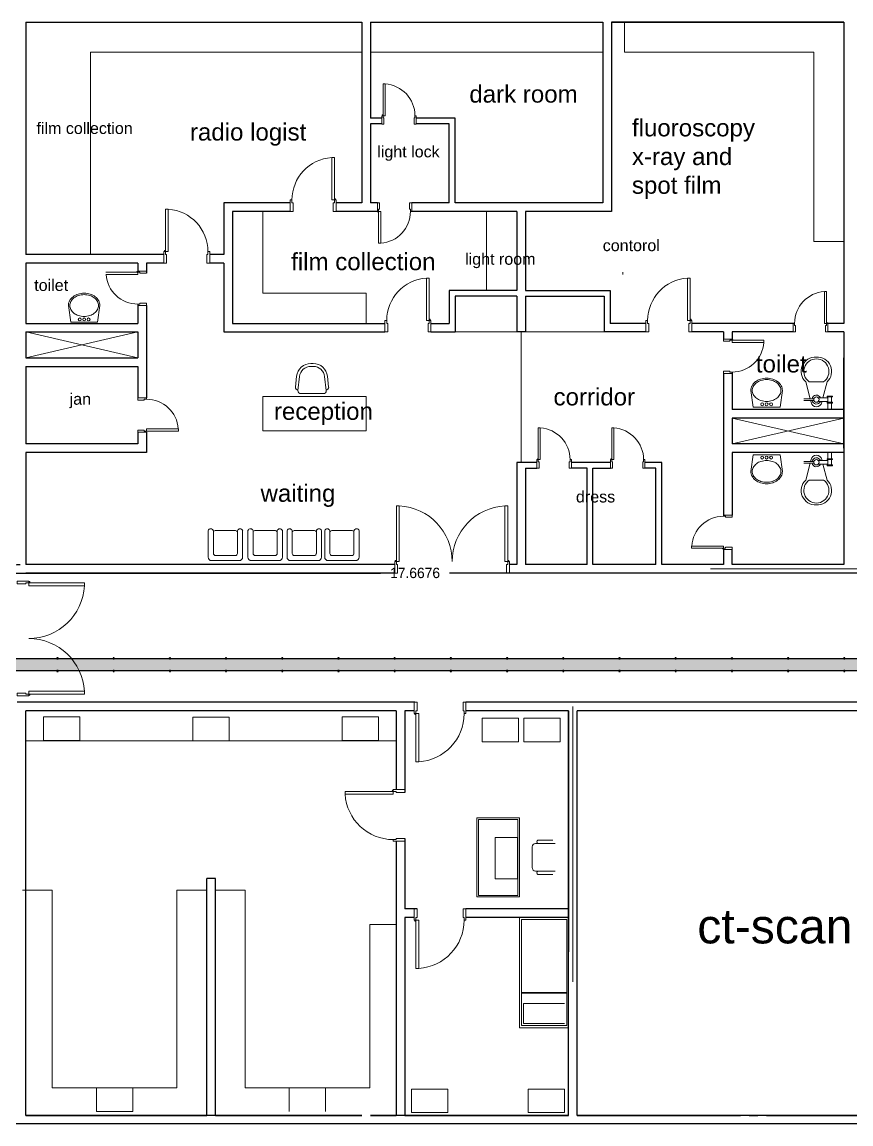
# Model space of a CAD drawing. Extents: x -3700 to 3801, y 313 to 399.
# Drawn here: x 65.41 to 79.85, y 348.52 to 367.73 of the extents above; entities that cross this region are included whole.
import ezdxf
from ezdxf import colors
from ezdxf.entities.mleader import LeaderData, LeaderLine
from ezdxf.math import Vec2, Vec3

# ---------------------------------------------------------------- set-up
doc = ezdxf.new("R2010")
doc.units = 0
doc.header["$LTSCALE"] = 0.15
doc.layers.get('Defpoints').update_dxf_attribs({"color": 252})
for name, color, linetype in [('0 ARCH', 252, 'Continuous'), ('0 sockets', 252, 'Continuous'), ('0 sound', 252, 'Continuous'), ('0 WIRINF', 2, 'Continuous'), ('CIRCUIT_PRO_LAYER', 7, 'Continuous'), ('CPTOOLS-TRAY', 1, 'Continuous'), ('d1', 252, 'Continuous'), ('sarray', 7, 'Continuous')]:
    doc.layers.add(name, color=color, linetype=linetype)
for name, color, linetype, lineweight in [('anal', 252, 'Continuous', 20), ('DOOR', 252, 'Continuous', 20), ('FIXT', 252, 'Continuous', 9), ('FUR', 252, 'Continuous', 9), ('wall', 252, 'Continuous', 30), ('WC', 252, 'Continuous', 9)]:
    doc.layers.add(name, color=color, linetype=linetype, lineweight=lineweight)
doc.dimstyles.get("Standard").update_dxf_attribs({"dimtxt": 0.18, "dimasz": 0.18, "dimexe": 0.18, "dimexo": 0.0625, "dimgap": 0.09, "dimtad": 0, "dimtih": 1, "dimtoh": 1, "dimdec": 4, "dimzin": 0, "dimdsep": 46, "dimtxsty": 'Standard', "dimcen": 0.09, "dimadec": 0, "dimazin": 0, "dimtfac": 1, "dimtdec": 4, "dimtofl": 0, "dimtmove": 0, "dimatfit": 3, "dimfxl": 1, "dimtolj": 1, "dimtzin": 0, "dimarcsym": 0})

# ---------------------------------------------------------------- blocks, each defined once
blk = doc.blocks.new('ARCH')
at = {"layer": '0 ARCH', "color": 252, "lineweight": 15}
for p, q in [((65.781, 355.617), (66.414, 355.617)), ((65.781, 355.205), (65.781, 355.617)), ((66.414, 355.617), (66.414, 355.205)), ((69.016, 355.613), (68.384, 355.613)), ((68.384, 355.613), (68.384, 355.2)), ((69.016, 355.2), (69.016, 355.613)), ((70.986, 355.617), (70.986, 355.205)), ((71.619, 355.617), (70.986, 355.617)), ((71.619, 355.205), (71.619, 355.617)), ((74.058, 355.598), (73.425, 355.598)), ((73.425, 355.598), (73.425, 355.185)), ((74.058, 355.185), (74.058, 355.598)), ((74.149, 355.598), (74.149, 355.185)), ((74.782, 355.598), (74.149, 355.598)), ((74.782, 355.185), (74.782, 355.598)), ((66.414, 355.205), (65.781, 355.205)), ((70.986, 355.205), (71.619, 355.205)), ((71.925, 355.2), (65.475, 355.2)), ((68.384, 355.2), (69.016, 355.2)), ((73.425, 355.185), (74.058, 355.185)), ((74.149, 355.185), (74.782, 355.185)), ((74.074, 353.86), (73.331, 353.86)), ((73.331, 353.86), (73.331, 352.48)), ((74.074, 352.48), (74.074, 353.86)), ((74.046, 353.828), (73.356, 353.828)), ((73.356, 353.828), (73.356, 352.506)), ((74.046, 352.506), (74.046, 353.828)), ((74.035, 353.519), (73.65, 353.519)), ((73.65, 353.519), (73.65, 352.796)), ((74.035, 352.796), (74.035, 353.519)), ((74.293, 353.351), (74.293, 352.991)), ((74.293, 353.351), (74.293, 352.991)), ((74.492, 353.411), (74.353, 353.411)), ((74.492, 353.411), (74.353, 353.411)), ((74.396, 353.471), (74.492, 353.471)), ((74.396, 353.471), (74.492, 353.471)), ((74.492, 353.471), (74.651, 353.471)), ((74.492, 353.471), (74.651, 353.471)), ((74.693, 353.411), (74.492, 353.411)), ((74.693, 353.411), (74.492, 353.411)), ((74.353, 352.931), (74.492, 352.931)), ((74.353, 352.931), (74.492, 352.931)), ((74.492, 352.931), (74.693, 352.931)), ((74.492, 352.931), (74.693, 352.931)), ((73.65, 352.796), (74.035, 352.796)), ((74.396, 352.871), (74.492, 352.871)), ((74.492, 352.871), (74.651, 352.871)), ((74.492, 352.871), (74.651, 352.871)), ((65.415, 352.6), (65.934, 352.6)), ((65.934, 352.6), (65.934, 349.156)), ((68.625, 352.6), (68.106, 352.6)), ((68.106, 352.6), (68.106, 349.156)), ((68.775, 352.6), (69.294, 352.6)), ((69.294, 352.6), (69.294, 349.156)), ((73.331, 352.48), (74.074, 352.48)), ((73.356, 352.506), (74.046, 352.506)), ((71.925, 352), (71.466, 352)), ((71.466, 349.156), (71.466, 352)), ((74.924, 352.123), (74.074, 352.123)), ((74.074, 352.123), (74.074, 350.198)), ((74.896, 352.085), (74.107, 352.085)), ((74.107, 352.085), (74.107, 350.238)), ((74.896, 350.238), (74.896, 352.085)), ((74.924, 350.198), (74.924, 352.123)), ((74.107, 350.814), (74.896, 350.814)), ((74.896, 350.803), (74.107, 350.803)), ((74.857, 350.623), (74.14, 350.623)), ((74.14, 350.623), (74.14, 350.276)), ((74.107, 350.238), (74.896, 350.238)), ((74.14, 350.276), (74.857, 350.276)), ((74.074, 350.198), (74.924, 350.198)), ((68.106, 349.156), (65.934, 349.156)), ((66.704, 349.156), (66.704, 348.743)), ((67.337, 349.156), (66.704, 349.156)), ((67.337, 348.743), (67.337, 349.156)), ((69.294, 349.156), (71.466, 349.156)), ((70.063, 349.156), (70.063, 348.743)), ((70.696, 349.156), (70.063, 349.156)), ((70.696, 348.743), (70.696, 349.156)), ((72.822, 349.134), (72.189, 349.134)), ((72.189, 349.134), (72.189, 348.722)), ((72.822, 348.722), (72.822, 349.134)), ((74.222, 349.134), (74.222, 348.722)), ((74.855, 349.134), (74.222, 349.134)), ((74.855, 348.722), (74.855, 349.134)), ((66.704, 348.743), (67.337, 348.743)), ((72.189, 348.722), (72.822, 348.722)), ((74.222, 348.722), (74.855, 348.722))]:
    blk.add_line(p, q, dxfattribs=at)
for centre, radius, start, end in [((74.404, 353.441), 0.0312, 73.7398, 286.2602), ((74.404, 353.441), 0.0312, 73.7398, 286.2602), ((74.353, 353.351), 0.06, 90, 180), ((74.353, 353.351), 0.06, 90, 180), ((74.353, 352.991), 0.06, 180, 270), ((74.353, 352.991), 0.06, 180, 270), ((74.404, 352.901), 0.0312, 73.7398, 286.2602), ((74.404, 352.901), 0.0312, 73.7398, 286.2602)]:
    blk.add_arc(centre, radius, start, end, dxfattribs=at)
at = {"layer": 'anal'}
for p, q in [((75.9, 367.2), (75.9, 367.725)), ((66.6, 363.675), (66.6, 367.2)), ((66.6, 367.2), (71.325, 367.2)), ((71.475, 367.2), (75.525, 367.2)), ((75.9, 367.2), (79.2, 367.2)), ((79.2, 367.2), (79.2, 363.9)), ((73.5, 363.05), (73.5, 364.425)), ((79.2, 363.9), (79.725, 363.9)), ((65.475, 362.325), (67.425, 361.875)), ((67.425, 362.325), (65.475, 361.875)), ((74.1, 362.325), (74.1, 360.05)), ((69.6, 361.2), (71.4, 361.2)), ((69.6, 360.6), (69.6, 361.2)), ((71.4, 361.2), (71.4, 360.6)), ((77.775, 360.825), (79.725, 360.375)), ((79.725, 360.825), (77.775, 360.375)), ((71.4, 360.6), (69.6, 360.6)), ((77.4, 358.2), (82.2, 358.2)), ((82.2, 358.2), (77.4, 358.2)), ((75, 351), (75, 355.8)), ((75, 355.8), (75, 351)), ((75, 351), (75, 355.8)), ((75, 355.8), (75, 351))]:
    blk.add_line(p, q, dxfattribs=at)
at = {"layer": 'DOOR'}
for p, q in [((71.697, 366.648), (71.733, 366.648)), ((71.697, 366.093), (71.697, 366.648)), ((71.733, 366.648), (71.733, 366.093)), ((71.674, 366.093), (71.674, 365.943)), ((71.697, 366.093), (71.674, 366.093)), ((71.697, 366.056), (71.697, 366.093)), ((71.733, 366.093), (71.697, 366.093)), ((71.712, 366.056), (71.697, 366.056)), ((71.712, 365.943), (71.712, 366.056)), ((72.237, 366.056), (72.252, 366.056)), ((72.237, 365.943), (72.237, 366.056)), ((72.252, 366.056), (72.252, 366.093)), ((72.252, 366.093), (72.274, 366.093)), ((72.274, 366.093), (72.274, 365.943)), ((71.674, 365.943), (71.712, 365.943)), ((72.274, 365.943), (72.237, 365.943)), ((71.597, 364.575), (71.634, 364.575)), ((71.597, 364.425), (71.597, 364.575)), ((71.619, 364.425), (71.597, 364.425)), ((71.619, 364.463), (71.619, 364.425)), ((71.634, 364.463), (71.619, 364.463)), ((71.619, 364.425), (71.619, 363.87)), ((71.655, 364.425), (71.619, 364.425)), ((71.634, 364.575), (71.634, 364.463)), ((71.655, 363.87), (71.655, 364.425)), ((72.159, 364.575), (72.159, 364.463)), ((72.197, 364.575), (72.159, 364.575)), ((72.159, 364.463), (72.174, 364.463)), ((72.174, 364.463), (72.174, 364.425)), ((72.174, 364.425), (72.197, 364.425)), ((72.197, 364.425), (72.197, 364.575)), ((71.619, 363.87), (71.655, 363.87)), ((67.425, 363.364), (66.87, 363.364)), ((66.87, 363.328), (67.425, 363.328)), ((67.425, 363.364), (67.425, 363.386)), ((67.425, 363.386), (67.575, 363.386)), ((67.462, 363.364), (67.425, 363.364)), ((67.425, 363.328), (67.425, 363.364)), ((67.462, 363.349), (67.462, 363.364)), ((67.575, 363.349), (67.462, 363.349)), ((67.575, 363.386), (67.575, 363.349)), ((75.87, 363.364), (75.87, 363.328)), ((79.383, 363.03), (79.383, 362.475)), ((79.419, 363.03), (79.383, 363.03)), ((79.419, 362.475), (79.419, 363.03)), ((67.462, 362.809), (67.425, 362.809)), ((67.425, 362.809), (67.425, 362.786)), ((67.425, 362.786), (67.575, 362.786)), ((67.462, 362.824), (67.462, 362.809)), ((67.575, 362.824), (67.462, 362.824)), ((67.575, 362.786), (67.575, 362.824)), ((78.841, 362.475), (78.841, 362.325)), ((78.864, 362.475), (78.841, 362.475)), ((78.841, 362.325), (78.879, 362.325)), ((78.864, 362.437), (78.864, 362.475)), ((78.879, 362.437), (78.864, 362.437)), ((78.879, 362.325), (78.879, 362.437)), ((79.383, 362.475), (79.419, 362.475)), ((79.404, 362.437), (79.419, 362.437)), ((79.404, 362.325), (79.404, 362.437)), ((79.441, 362.325), (79.404, 362.325)), ((79.419, 362.437), (79.419, 362.475)), ((79.419, 362.475), (79.441, 362.475)), ((79.441, 362.475), (79.441, 362.325)), ((77.625, 362.202), (77.625, 362.165)), ((77.775, 362.202), (77.625, 362.202)), ((77.625, 362.165), (77.737, 362.165)), ((77.737, 362.18), (77.775, 362.18)), ((77.737, 362.165), (77.737, 362.18)), ((77.775, 362.18), (77.775, 362.202)), ((77.775, 362.143), (77.775, 362.18)), ((77.775, 362.18), (78.33, 362.18)), ((78.33, 362.143), (77.775, 362.143)), ((78.33, 362.18), (78.33, 362.143)), ((77.625, 361.64), (77.737, 361.64)), ((77.625, 361.602), (77.625, 361.64)), ((77.775, 361.602), (77.625, 361.602)), ((77.737, 361.64), (77.737, 361.625)), ((77.737, 361.625), (77.775, 361.625)), ((77.775, 361.625), (77.775, 361.602)), ((67.425, 361.176), (67.425, 361.139)), ((67.575, 361.176), (67.425, 361.176)), ((67.537, 361.154), (67.575, 361.154)), ((67.537, 361.139), (67.537, 361.154)), ((67.575, 361.154), (67.575, 361.176)), ((67.425, 361.139), (67.537, 361.139)), ((67.425, 360.576), (67.425, 360.614)), ((67.425, 360.614), (67.537, 360.614)), ((67.575, 360.576), (67.425, 360.576)), ((67.537, 360.614), (67.537, 360.599)), ((67.537, 360.599), (67.575, 360.599)), ((67.575, 360.635), (67.575, 360.599)), ((68.13, 360.635), (67.575, 360.635)), ((67.575, 360.599), (68.13, 360.599)), ((67.575, 360.599), (67.575, 360.591)), ((68.13, 360.599), (68.13, 360.635)), ((74.399, 360.655), (74.435, 360.655)), ((74.399, 360.1), (74.399, 360.655)), ((74.435, 360.655), (74.435, 360.1)), ((75.68, 360.655), (75.716, 360.655)), ((75.68, 360.1), (75.68, 360.655)), ((75.716, 360.655), (75.716, 360.1)), ((74.376, 360.1), (74.376, 359.95)), ((74.399, 360.1), (74.376, 360.1)), ((74.399, 360.062), (74.399, 360.1)), ((74.435, 360.1), (74.399, 360.1)), ((74.414, 360.062), (74.399, 360.062)), ((74.414, 359.95), (74.414, 360.062)), ((74.939, 360.062), (74.954, 360.062)), ((74.939, 359.95), (74.939, 360.062)), ((74.954, 360.062), (74.954, 360.1)), ((74.954, 360.1), (74.976, 360.1)), ((74.976, 360.1), (74.976, 359.95)), ((75.657, 360.1), (75.657, 359.95)), ((75.68, 360.1), (75.657, 360.1)), ((75.68, 360.062), (75.68, 360.1)), ((75.716, 360.1), (75.68, 360.1)), ((75.695, 360.062), (75.68, 360.062)), ((75.695, 359.95), (75.695, 360.062)), ((76.22, 360.062), (76.235, 360.062)), ((76.22, 359.95), (76.22, 360.062)), ((76.235, 360.062), (76.235, 360.1)), ((76.235, 360.1), (76.257, 360.1)), ((76.257, 360.1), (76.257, 359.95)), ((74.376, 359.95), (74.414, 359.95)), ((74.976, 359.95), (74.939, 359.95)), ((75.657, 359.95), (75.695, 359.95)), ((76.257, 359.95), (76.22, 359.95)), ((77.625, 359.135), (77.775, 359.135)), ((77.625, 359.113), (77.625, 359.135)), ((77.662, 359.113), (77.625, 359.113)), ((77.662, 359.098), (77.662, 359.113)), ((77.775, 359.098), (77.662, 359.098)), ((77.775, 359.135), (77.775, 359.098)), ((77.07, 358.594), (77.625, 358.594)), ((77.07, 358.558), (77.07, 358.594)), ((77.625, 358.558), (77.07, 358.558)), ((77.625, 358.594), (77.625, 358.558)), ((77.662, 358.558), (77.625, 358.558)), ((77.625, 358.558), (77.625, 358.535)), ((77.625, 358.535), (77.775, 358.535)), ((77.662, 358.573), (77.662, 358.558)), ((77.775, 358.573), (77.662, 358.573)), ((77.775, 358.535), (77.775, 358.573))]:
    blk.add_line(p, q, dxfattribs=at)
for points in [[(70.849, 364.625), (70.849, 365.365), (70.801, 365.365), (70.801, 364.625)], [(70.109, 364.625), (70.079, 364.625), (70.079, 364.425), (70.129, 364.425), (70.129, 364.575), (70.109, 364.575)], [(70.849, 364.625), (70.879, 364.625), (70.879, 364.425), (70.829, 364.425), (70.829, 364.575), (70.849, 364.575)], [(67.906, 363.725), (67.906, 364.465), (67.954, 364.465), (67.954, 363.725)], [(67.906, 363.725), (67.876, 363.725), (67.876, 363.525), (67.926, 363.525), (67.926, 363.675), (67.906, 363.675)], [(68.646, 363.725), (68.676, 363.725), (68.676, 363.525), (68.626, 363.525), (68.626, 363.675), (68.646, 363.675)], [(72.499, 362.525), (72.499, 363.265), (72.451, 363.265), (72.451, 362.525)], [(77.045, 362.525), (77.045, 363.265), (76.997, 363.265), (76.997, 362.525)], [(71.759, 362.525), (71.729, 362.525), (71.729, 362.325), (71.779, 362.325), (71.779, 362.475), (71.759, 362.475)], [(72.499, 362.525), (72.529, 362.525), (72.529, 362.325), (72.479, 362.325), (72.479, 362.475), (72.499, 362.475)], [(76.305, 362.525), (76.275, 362.525), (76.275, 362.325), (76.325, 362.325), (76.325, 362.475), (76.305, 362.475)], [(77.045, 362.525), (77.075, 362.525), (77.075, 362.325), (77.025, 362.325), (77.025, 362.475), (77.045, 362.475)], [(71.929, 358.325), (71.929, 359.295), (71.979, 359.295), (71.979, 358.325)], [(73.869, 358.325), (73.869, 359.295), (73.819, 359.295), (73.819, 358.325)], [(71.929, 358.325), (71.899, 358.325), (71.899, 358.125), (71.949, 358.125), (71.949, 358.275), (71.929, 358.275)], [(73.869, 358.325), (73.899, 358.325), (73.899, 358.125), (73.849, 358.125), (73.849, 358.275), (73.869, 358.275)], [(65.525, 357.954), (65.525, 357.984), (65.325, 357.984), (65.325, 357.934), (65.475, 357.934), (65.475, 357.954)], [(65.525, 357.954), (66.495, 357.954), (66.495, 357.904), (65.525, 357.904)], [(65.525, 356.014), (65.525, 355.984), (65.325, 355.984), (65.325, 356.034), (65.475, 356.034), (65.475, 356.014)], [(65.525, 356.014), (66.495, 356.014), (66.495, 356.064), (65.525, 356.064)], [(72.269, 355.675), (72.239, 355.675), (72.239, 355.875), (72.289, 355.875), (72.289, 355.725), (72.269, 355.725)], [(73.109, 355.675), (73.139, 355.675), (73.139, 355.875), (73.089, 355.875), (73.089, 355.725), (73.109, 355.725)], [(72.269, 355.675), (72.269, 354.835), (72.317, 354.835), (72.317, 355.675)], [(71.875, 354.32), (71.035, 354.32), (71.035, 354.272), (71.875, 354.272)], [(71.875, 354.32), (71.875, 354.35), (72.075, 354.35), (72.075, 354.3), (71.925, 354.3), (71.925, 354.32)], [(71.875, 353.48), (71.875, 353.45), (72.075, 353.45), (72.075, 353.5), (71.925, 353.5), (71.925, 353.48)], [(72.269, 352.075), (72.239, 352.075), (72.239, 352.275), (72.289, 352.275), (72.289, 352.125), (72.269, 352.125)], [(73.109, 352.075), (73.139, 352.075), (73.139, 352.275), (73.089, 352.275), (73.089, 352.125), (73.109, 352.125)], [(72.269, 352.075), (72.269, 351.235), (72.317, 351.235), (72.317, 352.075)]]:
    blk.add_lwpolyline(points, close=True, dxfattribs=at)
for centre in [(70.859, 364.635), (67.896, 363.735), (72.509, 362.535), (77.055, 362.535), (71.919, 358.335), (73.879, 358.335), (65.535, 357.964), (65.535, 356.004), (72.259, 355.665), (71.865, 354.33), (72.259, 352.065)]:
    blk.add_circle(centre, 0.01, dxfattribs=at)
for centre, radius, start, end in [((70.849, 364.625), 0.74, 93.7231, 180), ((67.906, 363.725), 0.74, 0, 86.2769), ((72.499, 362.525), 0.74, 93.7231, 180), ((77.045, 362.525), 0.74, 93.7231, 180), ((71.929, 358.325), 0.971, 0, 87.0492), ((73.871, 358.325), 0.971, 92.9508, 180), ((65.525, 357.954), 0.971, 270, 357.0492), ((65.525, 356.011), 0.971, 2.9508, 90), ((72.264, 355.678), 0.845, 273.6111, 359.7782), ((71.878, 354.325), 0.845, 183.6111, 269.7782), ((72.264, 352.078), 0.845, 273.6111, 359.7782)]:
    blk.add_arc(centre, radius, start, end, dxfattribs=at)
for centre, major_axis, start_param, end_param in [((71.697, 366.093), (0.392, 0.392), 5.497787, 7.003603), ((71.689, 366.101), (0.0053, 0.0053), 5.497787, 11.780972), ((77.782, 362.187), (0.0053, 0.0053), 3.926991, 10.210176), ((77.775, 362.18), (-0.392, 0.392), 2.356194, 3.86201), ((74.399, 360.1), (-0.392, 0.392), 3.926991, 5.432806), ((75.68, 360.1), (-0.392, 0.392), 3.926991, 5.432806), ((74.391, 360.107), (0.0053, 0.0053), 5.497787, 11.780972), ((75.672, 360.107), (0.0053, 0.0053), 5.497787, 11.780972), ((77.625, 358.558), (-0.392, 0.392), -0.785398, 0.720417), ((77.617, 358.55), (0.0053, 0.0053), 0.785398, 7.068583)]:
    blk.add_ellipse(centre, major_axis=major_axis, ratio=1, start_param=start_param, end_param=end_param, dxfattribs=at)
at = {"layer": 'DOOR', "extrusion": (0, 0, -1)}
for centre, major_axis, start_param, end_param in [((71.612, 364.418), (-0.0053, 0.0053), 2.356194490190417, 8.639379797370003), ((71.619, 364.425), (-0.392, 0.392), 2.356194, 3.86201), ((67.425, 363.364), (0.392, 0.392), 2.356194, 3.86201), ((67.417, 363.371), (-0.0053, 0.0053), 3.926991, 10.210176), ((79.419, 362.475), (-0.392, 0.392), 5.497787, 7.003603), ((79.426, 362.482), (-0.0053, 0.0053), 5.497787, 11.780972), ((67.575, 360.599), (0.392, 0.392), -0.785398, 0.720417), ((67.582, 360.591), (-0.0053, 0.0053), 5.497787, 7.068583)]:
    blk.add_ellipse(centre, major_axis=major_axis, ratio=1, start_param=start_param, end_param=end_param, dxfattribs=at)
at = {"layer": 'FIXT'}
for p, q in [((69.6, 363), (69.6, 364.425)), ((71.4, 363), (69.6, 363)), ((71.4, 362.475), (71.4, 363)), ((66.214, 362.785), (66.255, 362.494)), ((66.764, 362.785), (66.723, 362.494)), ((66.255, 362.494), (66.723, 362.494)), ((75.55, 362.325), (72.95, 362.325)), ((78.102, 361.305), (78.143, 361.014)), ((78.652, 361.305), (78.611, 361.014)), ((78.143, 361.014), (78.611, 361.014)), ((78.102, 359.895), (78.143, 360.186)), ((78.143, 360.186), (78.611, 360.186)), ((78.652, 359.895), (78.611, 360.186))]:
    blk.add_line(p, q, dxfattribs=at)
for centre in [(66.412, 362.544), (66.489, 362.544), (66.567, 362.544), (78.299, 361.064), (78.377, 361.064), (78.454, 361.064), (78.299, 360.136), (78.377, 360.136), (78.454, 360.136)]:
    blk.add_circle(centre, 0.025, dxfattribs=at)
for centre, radius, start, end in [((66.435, 362.758), 0.228, 127.2098, 151.387), ((66.435, 362.758), 0.203, 127.2098, 151.387), ((66.468, 362.714), 0.282, 107.4592, 127.2098), ((66.468, 362.714), 0.257, 107.4592, 127.2098), ((66.489, 362.647), 0.353, 90, 107.4592), ((66.489, 362.647), 0.328, 90, 107.4592), ((66.489, 362.647), 0.353, 72.5408, 90), ((66.489, 362.647), 0.328, 72.5408, 90), ((66.511, 362.714), 0.257, 52.7902, 72.5408), ((66.511, 362.714), 0.282, 52.7902, 72.5408), ((66.543, 362.758), 0.203, 28.613, 52.7902), ((66.543, 362.758), 0.228, 28.613, 52.7902), ((66.385, 362.785), 0.171, 151.387, 180), ((66.385, 362.785), 0.146, 151.387, 180), ((66.385, 362.785), 0.146, 180, 208.613), ((66.435, 362.812), 0.203, 208.613, 232.7902), ((66.543, 362.812), 0.203, 307.2098, 331.387), ((66.594, 362.785), 0.146, 0, 28.613), ((66.594, 362.785), 0.146, 331.387, 360), ((66.594, 362.785), 0.171, 0, 28.613), ((66.468, 362.855), 0.257, 232.7902, 252.5408), ((66.489, 362.923), 0.328, 252.5408, 270), ((66.489, 362.923), 0.328, 270, 287.4592), ((66.511, 362.855), 0.257, 287.4592, 307.2098), ((78.272, 361.305), 0.171, 151.387, 180), ((78.323, 361.278), 0.228, 127.2098, 151.387), ((78.272, 361.305), 0.146, 151.387, 180), ((78.323, 361.278), 0.203, 127.2098, 151.387), ((78.355, 361.234), 0.282, 107.4592, 127.2098), ((78.355, 361.234), 0.257, 107.4592, 127.2098), ((78.377, 361.167), 0.353, 90, 107.4592), ((78.377, 361.167), 0.328, 90, 107.4592), ((78.377, 361.167), 0.353, 72.5408, 90), ((78.377, 361.167), 0.328, 72.5408, 90), ((78.398, 361.234), 0.257, 52.7902, 72.5408), ((78.398, 361.234), 0.282, 52.7902, 72.5408), ((78.431, 361.278), 0.203, 28.613, 52.7902), ((78.431, 361.278), 0.228, 28.613, 52.7902), ((78.481, 361.305), 0.146, 0, 28.613), ((78.481, 361.305), 0.171, 0, 28.613), ((78.272, 361.305), 0.146, 180, 208.613), ((78.323, 361.332), 0.203, 208.613, 232.7902), ((78.355, 361.375), 0.257, 232.7902, 252.5408), ((78.398, 361.375), 0.257, 287.4592, 307.2098), ((78.431, 361.332), 0.203, 307.2098, 331.387), ((78.481, 361.305), 0.146, 331.387, 360), ((78.377, 361.443), 0.328, 252.5408, 270), ((78.377, 361.443), 0.328, 270, 287.4592), ((78.323, 359.868), 0.203, 127.2098, 151.387), ((78.355, 359.825), 0.257, 107.4592, 127.2098), ((78.377, 359.757), 0.328, 90, 107.4592), ((78.377, 359.757), 0.328, 72.5408, 90), ((78.398, 359.825), 0.257, 52.7902, 72.5408), ((78.431, 359.868), 0.203, 28.613, 52.7902), ((78.272, 359.895), 0.171, 180, 208.613), ((78.323, 359.922), 0.228, 208.613, 232.7902), ((78.272, 359.895), 0.146, 151.387, 180), ((78.272, 359.895), 0.146, 180, 208.613), ((78.323, 359.922), 0.203, 208.613, 232.7902), ((78.431, 359.922), 0.203, 307.2098, 331.387), ((78.431, 359.922), 0.228, 307.2098, 331.387), ((78.481, 359.895), 0.146, 0, 28.613), ((78.481, 359.895), 0.146, 331.387, 360), ((78.481, 359.895), 0.171, 331.387, 360), ((78.355, 359.966), 0.282, 232.7902, 252.5408), ((78.355, 359.966), 0.257, 232.7902, 252.5408), ((78.377, 360.033), 0.353, 252.5408, 270), ((78.377, 360.033), 0.328, 252.5408, 270), ((78.377, 360.033), 0.328, 270, 287.4592), ((78.377, 360.033), 0.353, 270, 287.4592), ((78.398, 359.966), 0.257, 287.4592, 307.2098), ((78.398, 359.966), 0.282, 287.4592, 307.2098)]:
    blk.add_arc(centre, radius, start, end, dxfattribs=at)
at = {"layer": 'FUR'}
for p, q in [((70.439, 361.775), (70.48, 361.775)), ((70.17, 361.365), (70.19, 361.552)), ((70.214, 361.304), (70.24, 361.546)), ((70.439, 361.725), (70.48, 361.725)), ((70.705, 361.304), (70.678, 361.546)), ((70.748, 361.365), (70.728, 361.552)), ((70.655, 361.25), (70.264, 361.25)), ((68.65, 358.865), (68.65, 358.4)), ((68.74, 358.863), (68.74, 358.467)), ((69.115, 358.865), (68.785, 358.865)), ((69.16, 358.467), (69.16, 358.863)), ((69.25, 358.4), (69.25, 358.865)), ((69.342, 358.865), (69.342, 358.4)), ((69.432, 358.863), (69.432, 358.467)), ((69.807, 358.865), (69.477, 358.865)), ((69.852, 358.467), (69.852, 358.863)), ((69.942, 358.4), (69.942, 358.865)), ((70.024, 358.865), (70.024, 358.4)), ((70.114, 358.863), (70.114, 358.467)), ((70.489, 358.865), (70.159, 358.865)), ((70.534, 358.467), (70.534, 358.863)), ((70.624, 358.4), (70.624, 358.865)), ((70.679, 358.865), (70.679, 358.4)), ((70.769, 358.863), (70.769, 358.467)), ((71.144, 358.865), (70.814, 358.865)), ((71.189, 358.467), (71.189, 358.863)), ((71.279, 358.4), (71.279, 358.865)), ((68.71, 358.34), (69.19, 358.34)), ((68.778, 358.43), (69.123, 358.43)), ((69.402, 358.34), (69.882, 358.34)), ((69.47, 358.43), (69.815, 358.43)), ((70.084, 358.34), (70.564, 358.34)), ((70.151, 358.43), (70.496, 358.43)), ((70.739, 358.34), (71.219, 358.34)), ((70.807, 358.43), (71.152, 358.43))]:
    blk.add_line(p, q, dxfattribs=at)
for centre, radius, start, end in [((70.439, 361.525), 0.25, 90, 173.857), ((70.48, 361.525), 0.25, 6.143, 90), ((70.439, 361.525), 0.2, 90, 173.857), ((70.48, 361.525), 0.2, 6.143, 90), ((70.22, 361.36), 0.05, 173.857, 270), ((70.699, 361.36), 0.05, 270, 6.143), ((70.264, 361.3), 0.05, 175.0303, 270), ((70.655, 361.3), 0.05, 270, 4.9697)]:
    blk.add_arc(centre, radius, start, end, dxfattribs=at)
for centre, major_axis, start_param, end_param in [((68.695, 358.847), (-0.0339, 0.0339), 4.256093, 6.69338), ((68.785, 358.805), (-0.0424, 0.0424), -0.785398, 0.062664), ((69.115, 358.805), (0.0424, 0.0424), 6.220521, 7.068583), ((69.206, 358.847), (0.0339, 0.0339), 5.87299, 8.310278), ((69.387, 358.847), (-0.0339, 0.0339), 4.256093, 6.69338), ((69.477, 358.805), (-0.0424, 0.0424), -0.785398, 0.062664), ((69.807, 358.805), (0.0424, 0.0424), 6.220521, 7.068583), ((69.897, 358.847), (0.0339, 0.0339), 5.87299, 8.310278), ((70.068, 358.847), (-0.0339, 0.0339), 4.256093, 6.69338), ((70.159, 358.805), (-0.0424, 0.0424), -0.785398, 0.062664), ((70.489, 358.805), (0.0424, 0.0424), 6.220521, 7.068583), ((70.579, 358.847), (0.0339, 0.0339), 5.87299, 8.310278), ((70.724, 358.847), (-0.0339, 0.0339), 4.256093, 6.69338), ((70.814, 358.805), (-0.0424, 0.0424), -0.785398, 0.062664), ((71.144, 358.805), (0.0424, 0.0424), 6.220521, 7.068583), ((71.235, 358.847), (0.0339, 0.0339), 5.87299, 8.310278), ((68.778, 358.467), (0.0265, 0.0265), 2.356194, 3.926991), ((69.123, 358.467), (-0.0265, 0.0265), 2.356194, 3.926991), ((69.47, 358.467), (0.0265, 0.0265), 2.356194, 3.926991), ((69.815, 358.467), (-0.0265, 0.0265), 2.356194, 3.926991), ((70.151, 358.467), (0.0265, 0.0265), 2.356194, 3.926991), ((70.496, 358.467), (-0.0265, 0.0265), 2.356194, 3.926991), ((70.807, 358.467), (0.0265, 0.0265), 2.356194, 3.926991), ((71.152, 358.467), (-0.0265, 0.0265), 2.356194, 3.926991), ((68.71, 358.4), (0.0424, 0.0424), 2.356194, 3.926991), ((69.19, 358.4), (-0.0424, 0.0424), 2.356194, 3.926991), ((69.402, 358.4), (0.0424, 0.0424), 2.356194, 3.926991), ((69.882, 358.4), (-0.0424, 0.0424), 2.356194, 3.926991), ((70.084, 358.4), (0.0424, 0.0424), 2.356194, 3.926991), ((70.564, 358.4), (-0.0424, 0.0424), 2.356194, 3.926991), ((70.739, 358.4), (0.0424, 0.0424), 2.356194, 3.926991), ((71.219, 358.4), (-0.0424, 0.0424), 2.356194, 3.926991)]:
    blk.add_ellipse(centre, major_axis=major_axis, ratio=1, start_param=start_param, end_param=end_param, dxfattribs=at)
at = {"layer": 'wall'}
for p, q in [((65.475, 367.725), (71.325, 367.725)), ((65.475, 367.725), (65.475, 363.675)), ((71.325, 367.725), (71.325, 364.575)), ((71.475, 367.725), (75.525, 367.725)), ((71.475, 367.725), (71.475, 366.05)), ((75.525, 367.725), (75.525, 364.575)), ((77.925, 367.725), (75.675, 367.725)), ((75.675, 367.725), (79.725, 367.725)), ((75.675, 367.725), (75.675, 364.425)), ((79.725, 367.725), (77.925, 367.725)), ((79.725, 367.725), (79.725, 362.475)), ((71.674, 366.05), (71.475, 366.05)), ((72.95, 366.05), (72.274, 366.05)), ((72.95, 364.575), (72.95, 366.05)), ((71.475, 365.95), (71.475, 364.575)), ((71.674, 365.95), (71.475, 365.95)), ((72.85, 365.95), (72.274, 365.95)), ((72.85, 364.575), (72.85, 365.95)), ((68.925, 364.575), (68.925, 363.675)), ((70.079, 364.575), (68.925, 364.575)), ((69.075, 364.425), (69.075, 362.475)), ((70.079, 364.425), (69.075, 364.425)), ((71.325, 364.575), (70.879, 364.575)), ((71.4, 364.425), (70.879, 364.425)), ((71.61, 364.425), (71.4, 364.425)), ((71.597, 364.575), (71.475, 364.575)), ((74.025, 364.425), (72.174, 364.425)), ((72.85, 364.575), (72.197, 364.575)), ((75.525, 364.575), (72.95, 364.575)), ((74.025, 364.425), (74.025, 363.05)), ((75.675, 364.425), (74.175, 364.425)), ((74.175, 364.425), (74.175, 363.05)), ((67.876, 363.675), (65.475, 363.675)), ((68.925, 363.675), (68.676, 363.675)), ((67.425, 363.525), (65.475, 363.525)), ((65.475, 363.525), (65.475, 362.475)), ((67.425, 363.525), (67.425, 363.371)), ((67.876, 363.525), (67.575, 363.525)), ((67.575, 363.525), (67.575, 363.349)), ((68.925, 363.525), (68.676, 363.525)), ((68.925, 363.525), (68.925, 362.325)), ((72.85, 363.05), (72.85, 362.475)), ((74.025, 363.05), (72.85, 363.05)), ((72.95, 362.95), (72.95, 362.325)), ((74.025, 362.95), (72.95, 362.95)), ((74.025, 362.95), (74.025, 362.325)), ((74.175, 363.05), (75.65, 363.05)), ((74.175, 362.95), (75.55, 362.95)), ((74.175, 362.95), (74.175, 362.325)), ((75.55, 362.95), (75.55, 362.325)), ((75.65, 363.05), (75.65, 362.475)), ((67.425, 362.809), (67.425, 362.475)), ((67.575, 362.786), (67.575, 361.176)), ((65.475, 362.475), (67.425, 362.475)), ((65.475, 362.325), (67.425, 362.325)), ((65.475, 362.325), (65.475, 361.875)), ((67.425, 362.325), (67.425, 361.875)), ((68.925, 362.325), (71.729, 362.325)), ((69.075, 362.475), (71.729, 362.475)), ((72.529, 362.475), (72.85, 362.475)), ((72.529, 362.325), (72.95, 362.325)), ((74.175, 362.325), (74.025, 362.325)), ((76.275, 362.325), (75.55, 362.325)), ((76.275, 362.475), (75.65, 362.475)), ((78.863, 362.475), (77.075, 362.475)), ((77.625, 362.325), (77.075, 362.325)), ((77.625, 362.325), (77.625, 362.202)), ((78.841, 362.325), (77.775, 362.325)), ((77.775, 362.325), (77.775, 362.187)), ((79.725, 362.475), (79.425, 362.475)), ((79.725, 362.325), (79.441, 362.325)), ((79.725, 362.325), (79.725, 358.275)), ((65.475, 361.875), (67.425, 361.875)), ((79.725, 360.3), (79.725, 361.875)), ((65.475, 361.725), (67.425, 361.725)), ((65.475, 361.725), (65.475, 360.375)), ((67.425, 361.725), (67.425, 361.176)), ((77.625, 361.602), (77.625, 359.113)), ((77.775, 361.625), (77.775, 360.975)), ((79.725, 360.975), (77.775, 360.975)), ((79.725, 360.825), (77.775, 360.825)), ((77.775, 360.825), (77.775, 360.375)), ((67.425, 360.576), (67.425, 360.375)), ((67.575, 360.576), (67.575, 360.225)), ((67.425, 360.375), (65.475, 360.375)), ((67.575, 360.225), (65.475, 360.225)), ((65.475, 360.225), (65.475, 358.275)), ((79.725, 360.375), (77.775, 360.375)), ((79.725, 360.225), (77.775, 360.225)), ((77.775, 360.225), (77.775, 359.135)), ((74.377, 360.05), (74.025, 360.05)), ((74.025, 360.05), (74.025, 358.275)), ((75.657, 360.05), (74.976, 360.05)), ((76.55, 360.05), (76.257, 360.05)), ((76.55, 358.275), (76.55, 360.05)), ((74.175, 359.95), (74.376, 359.95)), ((74.175, 359.95), (74.175, 358.275)), ((75.25, 359.95), (74.976, 359.95)), ((75.25, 358.275), (75.25, 359.95)), ((75.35, 359.95), (75.657, 359.95)), ((75.35, 358.275), (75.35, 359.95)), ((76.45, 359.95), (76.257, 359.95)), ((76.45, 358.275), (76.45, 359.95)), ((77.625, 358.55), (77.625, 358.275)), ((77.775, 358.275), (77.775, 358.535)), ((71.899, 358.275), (65.475, 358.275)), ((74.025, 358.275), (73.899, 358.275)), ((75.25, 358.275), (74.175, 358.275)), ((76.45, 358.275), (75.35, 358.275)), ((77.625, 358.275), (76.55, 358.275)), ((79.725, 358.275), (77.775, 358.275)), ((71.899, 358.125), (65.475, 358.125)), ((80.4, 358.125), (73.899, 358.125)), ((72.25, 355.875), (65.325, 355.875)), ((75.593, 355.875), (73.139, 355.875)), ((81.839, 355.875), (74.925, 355.875)), ((71.925, 355.725), (65.475, 355.725)), ((65.475, 348.675), (65.475, 355.725)), ((71.925, 355.725), (71.925, 354.35)), ((72.075, 355.725), (72.075, 354.3)), ((72.239, 355.725), (72.075, 355.725)), ((74.925, 355.725), (73.139, 355.725)), ((74.925, 355.725), (74.4, 355.725)), ((74.925, 355.725), (74.925, 351.525)), ((74.925, 348.675), (74.925, 355.725)), ((80.925, 355.725), (75.075, 355.725)), ((75.075, 348.675), (75.075, 355.725)), ((75.075, 348.675), (75.075, 355.725)), ((72.075, 353.5), (72.075, 352.275)), ((71.925, 353.45), (71.925, 348.675)), ((68.775, 352.8), (68.625, 352.8)), ((68.625, 348.675), (68.625, 352.8)), ((68.775, 348.675), (68.775, 352.8)), ((72.289, 352.275), (72.075, 352.275)), ((74.925, 352.275), (73.139, 352.275)), ((72.239, 352.125), (72.075, 352.125)), ((72.075, 352.125), (72.075, 348.675)), ((74.925, 352.125), (73.139, 352.125)), ((71.325, 348.675), (65.475, 348.675)), ((65.475, 348.675), (68.625, 348.675)), ((65.475, 348.675), (68.325, 348.675)), ((68.625, 348.675), (65.475, 348.675)), ((68.625, 348.675), (65.475, 348.675)), ((68.775, 348.675), (71.325, 348.675)), ((74.925, 348.675), (71.475, 348.675)), ((71.475, 348.675), (71.925, 348.675)), ((72.075, 348.675), (74.925, 348.675)), ((80.925, 348.675), (75.075, 348.675)), ((75.075, 348.675), (77.925, 348.675)), ((78.225, 348.675), (75.075, 348.675)), ((78.225, 348.675), (75.075, 348.675)), ((78.075, 348.675), (78.225, 348.675)), ((81.525, 348.675), (78.375, 348.675)), ((81.525, 348.675), (78.375, 348.675)), ((78.375, 348.675), (81.225, 348.675)), ((82.275, 348.525), (55.724, 348.525)), ((84.525, 348.525), (65.431, 348.525))]:
    blk.add_line(p, q, dxfattribs=at)
at = {"layer": 'WC'}
for p, q in [((79.135, 361.162), (79.059, 361.455)), ((79.12, 361.455), (79.368, 361.455)), ((79.357, 361.177), (79.429, 361.455)), ((79.028, 361.161), (79.201, 361.161)), ((79.445, 361.177), (79.279, 361.177)), ((79.429, 361.208), (79.522, 361.208)), ((79.429, 361.192), (79.429, 361.208)), ((79.522, 361.192), (79.429, 361.192)), ((79.445, 361.099), (79.445, 361.192)), ((79.507, 361.192), (79.507, 361.099)), ((79.522, 361.208), (79.522, 361.192)), ((79.201, 361.13), (79.028, 361.13)), ((79.151, 361.099), (79.143, 361.131)), ((79.278, 361.115), (79.445, 361.115)), ((79.337, 361.099), (79.341, 361.115)), ((79.429, 361.084), (79.429, 361.099)), ((79.429, 361.099), (79.522, 361.099)), ((79.522, 361.084), (79.429, 361.084)), ((79.445, 360.976), (79.445, 361.084)), ((79.507, 361.084), (79.507, 360.976)), ((79.522, 361.099), (79.522, 361.084)), ((79.445, 360.224), (79.445, 360.116)), ((79.507, 360.116), (79.507, 360.224)), ((79.201, 360.07), (79.028, 360.07)), ((79.028, 360.039), (79.201, 360.039)), ((79.135, 360.038), (79.059, 359.745)), ((79.151, 360.101), (79.143, 360.069)), ((79.278, 360.085), (79.445, 360.085)), ((79.445, 360.023), (79.279, 360.023)), ((79.337, 360.101), (79.341, 360.085)), ((79.357, 360.023), (79.429, 359.745)), ((79.522, 360.116), (79.429, 360.116)), ((79.429, 360.116), (79.429, 360.101)), ((79.429, 360.101), (79.522, 360.101)), ((79.429, 360.008), (79.429, 359.992)), ((79.522, 360.008), (79.429, 360.008)), ((79.445, 360.101), (79.445, 360.008)), ((79.507, 360.008), (79.507, 360.101)), ((79.522, 360.101), (79.522, 360.116)), ((79.522, 359.992), (79.522, 360.008)), ((79.429, 359.992), (79.522, 359.992)), ((79.12, 359.745), (79.368, 359.745))]:
    blk.add_line(p, q, dxfattribs=at)
for centre in [(79.244, 361.146), (79.244, 360.054)]:
    blk.add_circle(centre, 0.0463, dxfattribs=at)
for centre, radius, start, end in [((79.229, 361.638), 0.25, 86.62, 226.9828), ((79.245, 361.636), 0.22, 90.3, 235.4946), ((79.259, 361.638), 0.25, 313.0172, 93.38), ((79.243, 361.636), 0.22, 304.5054, 89.7), ((79.244, 361.146), 0.0772, 23.4137, 168.1237), ((79.244, 361.116), 0.0942, 190.3889, 349.6111), ((79.244, 361.146), 0.0772, 191.423, 337.1495), ((79.244, 360.084), 0.0942, 10.3889, 169.6111), ((79.244, 360.054), 0.0772, 22.8505, 168.577), ((79.244, 360.054), 0.0772, 191.8763, 336.5863), ((79.229, 359.562), 0.25, 133.0172, 273.38), ((79.245, 359.564), 0.22, 124.5054, 269.7), ((79.259, 359.562), 0.25, 266.62, 46.9828), ((79.243, 359.564), 0.22, 270.3, 55.4946)]:
    blk.add_arc(centre, radius, start, end, dxfattribs=at)
at = {"layer": 'd1', "width": 2.4256, "attachment_point": 1}
for s, insert, char_height in [('{\\fArial|b0|i0|c0|p34;dark room}', (73.199, 366.621), 0.3), ('{\\fArial|b0|i0|c0|p34;film collection}', (65.659, 365.975), 0.2), ('{\\fArial|b0|i0|c0|p34;radio logist}', (68.332, 365.96), 0.3), ('{\\fArial|b0|i0|c0|p34;fluoroscopy x-ray and spot film}', (76.031, 366.033), 0.3), ('{\\fArial|b0|i0|c0|p34;light lock}', (71.595, 365.567), 0.2), ('{\\fArial|b0|i0|c0|p34;contorol}', (75.523, 363.933), 0.2), ('{\\fArial|b0|i0|c0|p34;film collection}', (70.095, 363.701), 0.3), ('{\\fArial|b0|i0|c0|p34;light room}', (73.125, 363.696), 0.2), ('{\\fArial|b0|i0|c0|p34;toilet}', (65.62, 363.24), 0.2), ('{\\fArial|b0|i0|c0|p34;toilet}', (78.19, 361.919), 0.3), ('{\\fArial|b0|i0|c0|p34;corridor}', (74.665, 361.345), 0.3), ('{\\fArial|b0|i0|c0|p34;jan}', (66.237, 361.257), 0.2), ('{\\fArial|b0|i0|c0|p34;reception}', (69.795, 361.094), 0.3), ('{\\fArial|b0|i0|c0|p34;waiting}', (69.562, 359.666), 0.3), ('{\\fArial|b0|i0|c0|p34;dress}', (75.056, 359.554), 0.2), ('{\\fArial|b0|i0|c0|p34;ct-scan}', (77.17, 352.271), 0.6)]:
    blk.add_mtext(s, dxfattribs=dict(at, insert=insert, char_height=char_height))
blk = doc.blocks.new('*U154')
at = {"layer": 'CPTOOLS-TRAY'}
h = blk.add_hatch(color=0, dxfattribs=at)
h.dxf.hatch_style = 1
h.paths.add_polyline_path([(0.1, 31.347), (-0.1, 31.347), (-0.1, 0), (0.1, 0)])
at = {"layer": 'CPTOOLS-TRAY', "color": 0}
blk.add_lwpolyline([(0.1, 31.347), (-0.1, 31.347), (-0.1, 0), (0.1, 0)], close=True, dxfattribs=at)
blk = doc.blocks.new('X4I0P7S6Y6')
at = {"layer": '0 sound', "color": 0, "rotation": 90}
blk.add_blockref('*U154', (94.426, 356.527), dxfattribs=at)
blk = doc.blocks.new('SUPPORT')
at = {"layer": 'CIRCUIT_PRO_LAYER'}
h = blk.add_hatch(dxfattribs=at)
h.set_pattern_fill('ANSI31', color=6, scale=0.0066667)
h.paths.add_polyline_path([(0.5, -0.5), (0.5, 0.5), (-0.5, 0.5), (-0.5, -0.5)])
at = {"layer": 'CIRCUIT_PRO_LAYER', "color": 6}
blk.add_lwpolyline([(-0.5, -0.5), (0.5, -0.5), (0.5, 0.5), (-0.5, 0.5)], close=True, dxfattribs=at)
blk = doc.blocks.new('*U159')
at = {"layer": '0 sound', "color": 3, "xscale": 0.02, "yscale": 0.02, "zscale": 0.02}
blk.add_blockref('SUPPORT', (0, 0), dxfattribs=at)
blk = doc.blocks.new('*U160')
at = {"layer": 'sarray', "color": 0, "linetype": 'ByBlock', "lineweight": -2, "transparency": 16777216}
for p in [(14.685, 0.22), (15.664, 0.22), (16.643, 0.22), (17.622, 0.22), (18.601, 0.22), (19.58, 0.22), (20.559, 0.22), (21.538, 0.22), (22.517, 0.22), (23.496, 0.22), (24.475, 0.22), (25.454, 0.22), (26.432, 0.22), (27.411, 0.22), (28.39, 0.22), (14.685, 0), (15.664, 0), (16.643, 0), (17.622, 0), (18.601, 0), (19.58, 0), (20.559, 0), (21.538, 0), (22.517, 0), (23.496, 0), (24.475, 0), (25.454, 0), (26.432, 0), (27.411, 0), (28.39, 0)]:
    blk.add_blockref('*U159', p, dxfattribs=at)
blk = doc.blocks.new('*D230')
at = {"layer": '0 sound', "color": 0, "lineweight": -2, "transparency": 16777216}
for p, q in [((63.42, 357.157), (63.42, 358.305)), ((81.088, 357.191), (81.088, 358.305)), ((63.6, 358.125), (71.654, 358.125)), ((80.908, 358.125), (72.854, 358.125))]:
    blk.add_line(p, q, dxfattribs=at)
at = {"layer": '0 sound', "color": 0, "transparency": 16777216}
for points in [[(63.6, 358.155), (63.6, 358.095), (63.42, 358.125)], [(80.908, 358.155), (80.908, 358.095), (81.088, 358.125)]]:
    blk.add_solid(points, dxfattribs=at)
at = {"layer": 'Defpoints', "color": 0, "transparency": 16777216}
for p in [(81.088, 358.125), (81.088, 357.129), (63.42, 357.094)]:
    blk.add_point(p, dxfattribs=at)
at = {"layer": '0 sound', "color": 0, "transparency": 16777216, "insert": (72.254, 358.125), "char_height": 0.18, "attachment_point": 5}
blk.add_mtext('\\A1;17.6676', dxfattribs=at)

msp = doc.modelspace()

# ---------------------------------------------------------------- block references
at = {"layer": '0 sockets', "color": 3}
msp.add_blockref('ARCH', (0, 0), dxfattribs=at)
at = {"layer": '0 sound', "color": 1}
msp.add_blockref('X4I0P7S6Y6', (0, 0), dxfattribs=at)
at = {"layer": 'sarray', "color": 3, "rotation": 180}
msp.add_blockref('*U160', (94.41578, 356.63677), dxfattribs=at)

# ---------------------------------------------------------------- dimensions: what is measured, and where the dimension line sits
at = {"layer": '0 sound', "color": 3}
dim = msp.add_linear_dim(base=(81.087704, 358.125), p1=(63.420151, 357.094065), p2=(81.087704, 357.128752), dimstyle='Standard', dxfattribs=at)
dim.commit()
dim.dimension.update_dxf_attribs({"geometry": '*D230', "text_midpoint": (72.253928, 358.125)})

# ---------------------------------------------------------------- leaders
at = {"layer": '0 WIRINF', "color": 3}
ml = msp.add_multileader_mtext('Standard', dxfattribs=at)
ml.set_content(' UTP CAT6 CABLE\\P?20 MM EXPOSED UPVC COND\\PTYPICAL', color=3)
ml.set_leader_properties()
ml.build(insert=Vec2(0, 0))
ml.multileader.update_dxf_attribs({"text_right_attachment_type": 6, "dogleg_length": 0.05, "arrow_head_size": 0.2})
ctx = ml.context
ctx.base_point, ctx.char_height, ctx.arrow_head_size, ctx.landing_gap_size = Vec3(65.375, 358.275), 0.05, 0.2, 0.01
ctx.right_attachment = 6
notes = []
notes.append((ctx, [(0, (1, 1, 0), (65.325, 358.275), (1, 0), 0.05, [(0, [(63.42015, 357.745)], 0, [])])]))
ctx.mtext.insert, ctx.mtext.width, ctx.mtext.flow_direction = Vec3(65.385, 358.3), 3712.5, 5
ml = msp.add_multileader_mtext('Standard', dxfattribs=at)
ml.set_content(' UTP CAT6 CABLE\\P?20 MM EXPOSED UPVC COND\\PTYPICAL', color=3)
ml.set_leader_properties()
ml.build(insert=Vec2(0, 0))
ml.multileader.update_dxf_attribs({"text_right_attachment_type": 6, "dogleg_length": 0.05, "arrow_head_size": 0.2})
ctx = ml.context
ctx.base_point, ctx.char_height, ctx.arrow_head_size, ctx.landing_gap_size = Vec3(16.62424, 350.01535), 0.05, 0.2, 0.01
ctx.right_attachment = 6
notes.append((ctx, [(0, (1, 1, 0), (16.57424, 350.01535), (1, 0), 0.05, [(0, [(15.77924, 349.09869)], 0, [])])]))
ctx.mtext.insert, ctx.mtext.width, ctx.mtext.flow_direction = Vec3(16.63424, 350.04035), 3712.5, 5
for ctx, leaders in notes:
    for number, flags, end, landing, length, lines in leaders:
        leader = LeaderData()
        leader.index, (leader.has_last_leader_line, leader.has_dogleg_vector, leader.attachment_direction) = number, flags
        leader.last_leader_point, leader.dogleg_vector, leader.dogleg_length = Vec3(end), Vec3(landing), length
        for number, points, colour, breaks in lines:
            line = LeaderLine()
            line.index, line.vertices, line.color, line.breaks = number, Vec3.list(points), colors.encode_raw_color(colour), breaks
            leader.lines.append(line)
        ctx.leaders.append(leader)

doc.saveas('drawing.dxf')
